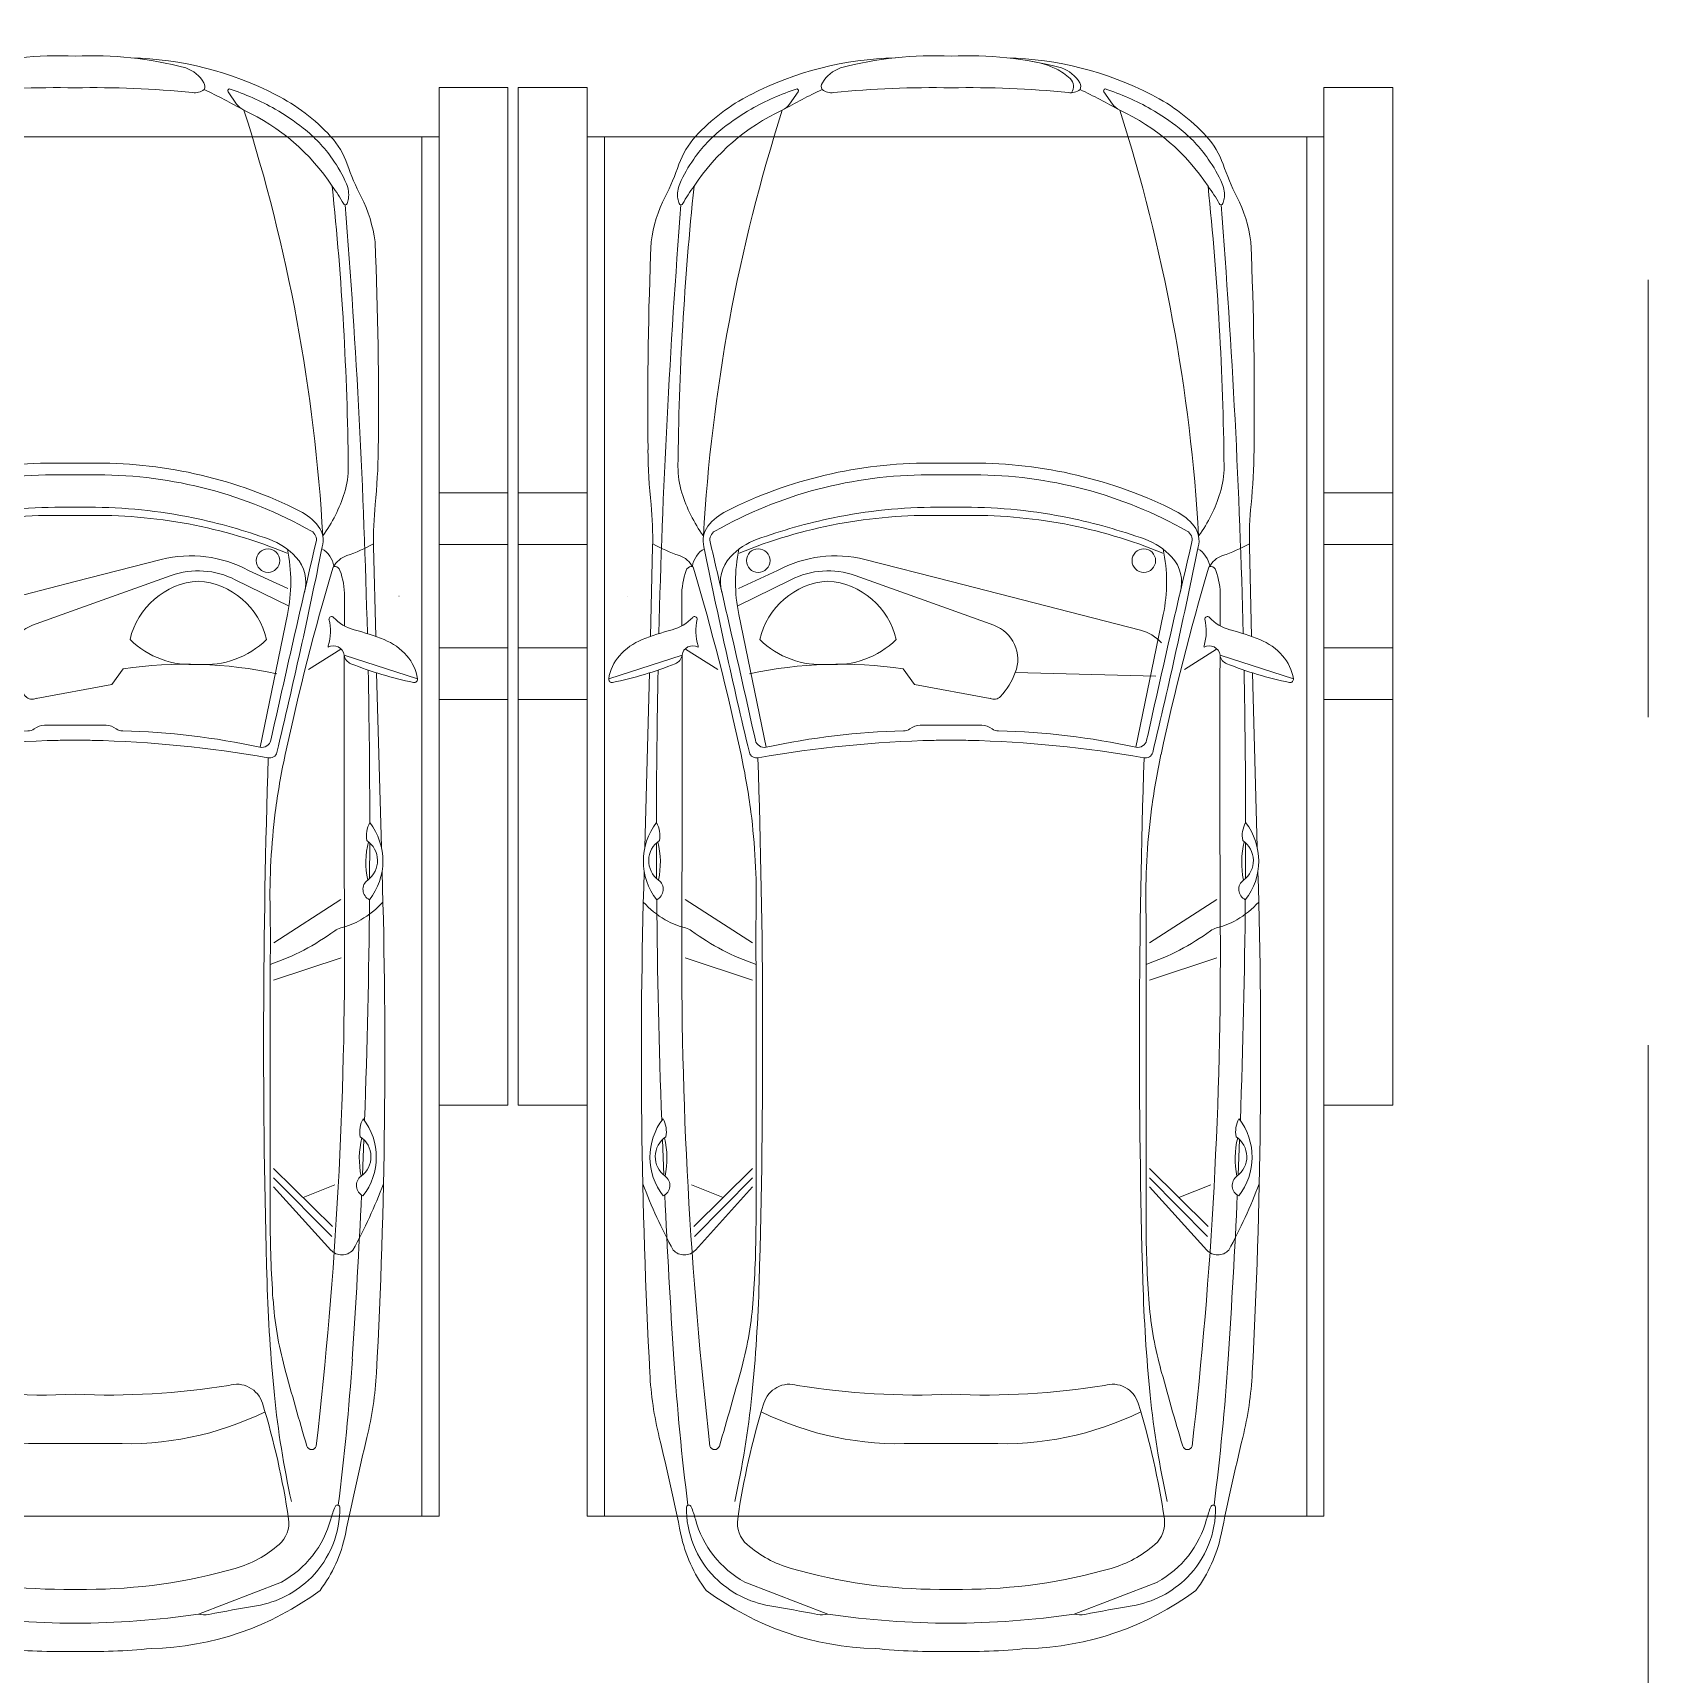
# Model space of a CAD drawing. Header units: millimetres. Extents: x 48966 to 155647, y -43515 to 30475.
# Drawn here: x 130840 to 135532, y -29432 to -24665 of the extents above; entities that cross this region are included whole.
import ezdxf

# ---------------------------------------------------------------- set-up
doc = ezdxf.new("R2010")
doc.units = ezdxf.units.MM
doc.linetypes.add('Осевые', pattern=[6350, 1270, -952.5, 3175, -952.5])
for name, color, linetype, lineweight in [('Оси-2', 7, 'Осевые', 9), ('Парковка', 7, 'Continuous', 9), ('Элементы узлов', 7, 'Continuous', 9)]:
    doc.layers.add(name, color=color, linetype=linetype, lineweight=lineweight)

# ---------------------------------------------------------------- blocks, each defined once
blk = doc.blocks.new('Прк_Свб_Механизированная парковка_Параллельная - Прк_Свб_Механизированная парковка_Параллельная-8473315-План -1-го этажа на отм_ -10_350')
at = {"layer": 'Парковка'}
for p, q in [((260, 2672), (310, 2672)), ((260, 2672), (260, -1334)), ((310, 2672), (2350, 2672)), ((310, -1334), (310, 2672)), ((310, -1334), (310, 2672)), ((2350, 2672), (2400, 2672)), ((2350, 2672), (2350, -1334)), ((2350, -1334), (2350, 2672)), ((2400, 2672), (2400, -1334)), ((60, 300), (60, 1478)), ((260, 1478), (60, 1478)), ((260, 1478), (260, 300)), ((2400, 300), (2400, 1478)), ((2600, 1478), (2400, 1478)), ((2600, 1478), (2600, 300)), ((60, 150), (60, 300)), ((260, 300), (60, 300)), ((260, 300), (260, 150)), ((2400, 150), (2400, 300)), ((2600, 300), (2400, 300)), ((2600, 300), (2600, 150)), ((60, -150), (60, 150)), ((60, 150), (260, 150)), ((260, 150), (60, 150)), ((260, 150), (260, -150)), ((2400, -150), (2400, 150)), ((2400, 150), (2600, 150)), ((2600, 150), (2400, 150)), ((2600, 150), (2600, -150)), ((2283.4, 0), (2284, 0)), ((60, -300), (60, -150)), ((260, -150), (60, -150)), ((260, -150), (60, -150)), ((260, -150), (260, -300)), ((2400, -300), (2400, -150)), ((2600, -150), (2400, -150)), ((2600, -150), (2400, -150)), ((2600, -150), (2600, -300)), ((60, -1478), (60, -300)), ((260, -300), (60, -300)), ((260, -300), (260, -1478)), ((2400, -1478), (2400, -300)), ((2600, -300), (2400, -300)), ((2600, -300), (2600, -1478)), ((310, -1334), (260, -1334)), ((2350, -1334), (310, -1334)), ((2400, -1334), (2350, -1334)), ((60, -1478), (260, -1478)), ((2400, -1478), (2600, -1478))]:
    blk.add_line(p, q, dxfattribs=at)
at = {"layer": 'Элементы узлов'}
for p, q in [((985.4, 2956.2), (744, 2863.3)), ((1701, 2956.2), (1942.4, 2863.3)), ((1310.2, 2884.5), (1343.2, 2884.5)), ((1343.2, 2884.5), (1376.2, 2884.5)), ((1343.2, 2460.4), (1235.7, 2460.4)), ((1450.6, 2460.4), (1343.2, 2460.4)), ((766.9, 1689), (598, 1860)), ((766.9, 1715.5), (600.7, 1899)), ((1919.5, 1715.5), (2085.7, 1899)), ((1919.5, 1689), (2088.3, 1860)), ((766.9, 1661.7), (596.1, 1830.6)), ((1919.5, 1661.7), (2090.3, 1830.6)), ((776.9, 1069.1), (776.9, 1806.6)), ((1909.5, 1069.1), (1909.5, 1806.6)), ((681.5, 1746.2), (589, 1709.1)), ((2004.9, 1746.2), (2097.4, 1709.1)), ((505, 1578.3), (509.2, 1681.5)), ((2181.4, 1578.3), (2177.2, 1681.5)), ((766.9, 1115.4), (570.8, 1049.9)), ((1919.5, 1115.4), (2115.5, 1049.9)), ((766.3, 1006.4), (571.5, 881.2)), ((1920.1, 1006.4), (2114.9, 881.2)), ((487.7, 716.5), (488.1, 819.7)), ((2198.7, 716.5), (2198.3, 819.7)), ((451.9, 798), (451.8, 800.1)), ((2234.5, 798), (2234.5, 800.1)), ((467.9, 222.5), (454, 729.1)), ((2218.5, 222.5), (2232.4, 729.1)), ((806.5, 438.5), (726.8, 52.8)), ((1879.9, 438.5), (1959.6, 52.8)), ((1343.2, 374.6), (1253.6, 374.6)), ((1432.8, 374.6), (1343.2, 374.6)), ((1229.8, 296.5), (1449.5, 256.3)), ((561.9, 171.1), (349, 239.4)), ((1449.5, 256.3), (1482.5, 211.2)), ((2124.5, 171.1), (2337.4, 239.4)), ((571.8, 154.1), (665.5, 212.9)), ((1156.5, 221.7), (748.8, 232.5)), ((2114.5, 154.1), (2020.8, 212.9)), ((476.6, -144.2), (470.5, 116.9)), ((793, 98.7), (1343.2, -42.9)), ((2209.8, -144.2), (2215.9, 116.9)), ((561.5, 85.9), (561.1, 1.3)), ((1218.9, 84.4), (1343.2, 39.7)), ((2124.8, 85.9), (2125.3, 1.3)), ((1343.2, 39.7), (1622, -60)), ((1808, -47.9), (1964.1, 28.6)), ((1343.2, -42.9), (1593.2, -106.6)), ((1846.8, -74.4), (1960.8, -22.4)), ((1311.3, -234.6), (1343.2, -234.6)), ((1343.2, -234.6), (1375, -234.6)), ((1303.1, -258.5), (1343.2, -258.5)), ((1343.2, -258.5), (1383.3, -258.5)), ((1277.3, -352.6), (1343.2, -352.6)), ((1343.2, -352.6), (1409.1, -352.6)), ((1280.9, -387), (1343.2, -387)), ((1343.2, -387), (1405.4, -387)), ((874.5, -1429.6), (899, -1464.7)), ((1811.9, -1429.6), (1787.3, -1464.7))]:
    blk.add_line(p, q, dxfattribs=at)
for centre in [(783.3, -103.4), (1903.1, -103.4)]:
    blk.add_circle(centre, 34.2, dxfattribs=at)
for centre, radius, start, end in [((1142.1, 2202.7), 853.8, 91.3101, 126.673), ((1298.8, 1297.3), 1767.7, 88.5599, 95.7191), ((1387.6, 1297.3), 1767.7, 84.2809, 91.4401), ((1544.2, 2202.7), 853.8, 53.327, 88.6899), ((109, 7203.9), 4330, 279.4063, 281.267), ((967.9, 2892.4), 66.2, 74.6969, 101.267), ((1343.6, 535.5), 2447.1, 90.009, 98.4162), ((1342.8, 535.5), 2447.1, 81.5838, 89.991), ((1718.4, 2892.4), 66.2, 78.733, 105.3031), ((2577.4, 7203.9), 4330, 258.733, 260.5937), ((864.2, 2645.2), 290.8, 99.4063, 135.3585), ((1822.2, 2645.2), 290.8, 44.6415, 80.5937), ((954, 2644), 403.5, 142.8851, 168.4724), ((887.5, 2603.3), 296.9, 118.891, 164.8614), ((1310.2, 1322.9), 1561.6, 90, 106.0489), ((1376.2, 1322.9), 1561.6, 73.9511, 90), ((1798.9, 2603.3), 296.9, 15.1386, 61.109), ((1732.4, 2644), 403.5, 11.5276, 37.1149), ((860.8, 2648.5), 286.1, 135.3585, 180.8097), ((970.8, 2502.8), 333.8, 106.0489, 131.119), ((1715.6, 2502.8), 333.8, 48.881, 73.9511), ((1825.6, 2648.5), 286.1, 359.1903, 44.6415), ((-7093, 4285.2), 7809.1, 346.35955, 348.47244), ((805.8, 2691.8), 83, 131.119, 188.3012), ((1880.6, 2691.8), 83, 351.6988, 48.881), ((9779.3, 4285.2), 7809.1, 191.52756, 193.64045), ((292.4, 2764.3), 319.6, 337.9748, 344.8614), ((2938.8, 3003), 2238.6, 188.3012, 197.1212), ((-252.4, 3003), 2238.6, 342.8788, 351.6988), ((2394, 2764.3), 319.6, 195.1386, 202.0252), ((7631.8, 1746.5), 7109, 172.77773, 176.21512), ((581.7, 2647.3), 7.47, 202.0252, 337.9748), ((-1923.3, 2048.6), 2701.7, 5.7674, 12.4062), ((4609.7, 2048.6), 2701.7, 167.5938, 174.2326), ((2104.7, 2647.3), 7.47, 202.0252, 337.9748), ((-4945.4, 1746.5), 7109, 3.78488, 7.22227), ((1494.7, 2201.2), 1027.8, 166.3595, 176.9727), ((13091.3, 1035.4), 12530.4, 173.43286, 180.3434), ((656.6, 2464.4), 14.2, 16.6037, 163.3963), ((-8359.6, -224.1), 9422.8, 15.15784, 16.60368), ((1191.5, 1553.3), 908.1, 87.2052, 116.1006), ((1494.9, 1553.3), 908.1, 63.8994, 92.7948), ((11046, -224.1), 9422.8, 163.39632, 164.84216), ((2029.7, 2464.4), 14.2, 16.6037, 163.3963), ((-10404.9, 1035.4), 12530.4, 359.6566, 6.56714), ((1191.7, 2201.2), 1027.8, 3.0273, 13.6405), ((874.4, 2367), 78.4, 197.1212, 287.1515), ((1812, 2367), 78.4, 252.8485, 342.8788), ((-3794.8, 1859.6), 4582.7, 1.6426, 5.7674), ((1246.5, 119.7), 2200.3, 87.4807, 99.1257), ((1439.9, 119.7), 2200.3, 80.8743, 92.5193), ((6481.2, 1859.6), 4582.7, 174.2326, 178.3574), ((17986.1, 1329), 17542.2, 176.97271, 181.72791), ((-15299.7, 1329), 17542.2, 358.27209, 3.02729), ((23730.1, 681.5), 23242.5, 176.21512, 177.39181), ((-260.9, 1969.9), 1032.1, 3.9601, 15.1578), ((2947.3, 1969.9), 1032.1, 164.8422, 176.0399), ((-21043.8, 681.5), 23242.5, 2.60819, 3.78488), ((-2619.8, 1806.6), 3396.7, 360, 3.9601), ((5306.2, 1806.6), 3396.7, 176.0399, 180), ((-23669.9, 1289.6), 24466, 358.07843, 1.6426), ((26356.3, 1289.6), 24466, 178.3574, 181.92157), ((568.6, 1870), 43.2, 42.166, 137.834), ((2117.8, 1870), 43.2, 42.166, 137.834), ((1914.1, 1147.8), 1569.1, 151.3958, 159.1373), ((772.3, 1147.8), 1569.1, 20.8627, 28.6042), ((650.9, 1629), 182.2, 141.8293, 217.7375), ((493.1, 1711.4), 33.5, 306.1474, 64.1911), ((2193.3, 1711.4), 33.5, 115.8089, 233.8526), ((2035.5, 1629), 182.2, 322.2625, 38.1707), ((554, 1628), 69.8, 126.1474, 236.335), ((269.7, 1633.6), 248.4, 345.9493, 11.7851), ((2416.7, 1633.6), 248.4, 168.2149, 194.0507), ((2132.4, 1628), 69.8, 303.665, 53.8526), ((435.7, 1555.9), 80.9, 331.6072, 9.9944), ((2250.7, 1555.9), 80.9, 170.0056, 208.3928), ((23730.1, 681.5), 23242.5, 177.92598, 179.50716), ((-21043.8, 681.5), 23242.5, 0.49284, 2.07402), ((994.9, 422.7), 682.2, 108.6369, 126.4439), ((5170.4, 998.5), 4394.1, 179.0785, 181.1424), ((-2484.1, 998.5), 4394.1, 358.8576, 0.9215), ((1691.5, 422.7), 682.2, 53.5561, 71.3631), ((619.5, 758.6), 210, 103.0487, 120.356), ((-79447.8, 480.8), 80010.3, 359.77826, 0.343397), ((561.8, 1007.6), 45.5, 283.0487, 307.6369), ((2124.6, 1007.6), 45.5, 232.3631, 256.9513), ((2066.9, 758.6), 210, 59.644, 76.9513), ((82134.2, 480.8), 80010.3, 179.656603, 180.22174), ((652.3, 702.6), 274.9, 120.356, 137.5688), ((-1158.7, 872.2), 1936.2, 352.7338, 1.1424), ((3845, 872.2), 1936.2, 178.8576, 187.2662), ((2034.1, 702.6), 274.9, 42.4312, 59.644), ((631.7, 768.9), 182.2, 141.8293, 217.7375), ((473.9, 851.3), 33.5, 306.1474, 64.1911), ((2212.4, 851.3), 33.5, 115.8089, 233.8526), ((2054.6, 768.9), 182.2, 322.2625, 38.1707), ((534.8, 767.9), 69.8, 126.1474, 236.335), ((250.6, 773.5), 248.4, 345.9493, 11.7851), ((2435.8, 773.5), 248.4, 168.2149, 194.0507), ((2151.5, 767.9), 69.8, 303.665, 53.8526), ((416.5, 695.8), 80.9, 331.6072, 9.9944), ((2269.8, 695.8), 80.9, 170.0056, 208.3928), ((23730.1, 681.5), 23242.5, 180.05961, 181.1514), ((-1223.7, 880.5), 2001.8, 347.8724, 352.7338), ((3910.1, 880.5), 2001.8, 187.2662, 192.1276), ((-21043.8, 681.5), 23242.5, 358.8486, 359.94039), ((-6475.9, 2009.1), 7373.8, 343.52566, 347.87245), ((16869.6, -3417.3), 16570.5, 166.49125, 168.60539), ((778, 448.5), 21.1, 74.8587, 166.4912), ((800.9, 412.6), 26.5, 77.7328, 167.4912), ((1372.8, 3824.1), 3406.5, 260.0389, 268.6709), ((1252.4, 2489.3), 2098.7, 257.7328, 268.713), ((1313.6, 3824.1), 3406.5, 271.3291, 279.9611), ((1433.9, 2489.3), 2098.7, 271.287, 282.2672), ((1885.5, 412.6), 26.5, 12.5088, 102.2672), ((1908.4, 448.5), 21.1, 13.5088, 105.1413), ((-14183.2, -3417.3), 16570.5, 11.39461, 13.50875), ((9162.2, 2009.1), 7373.8, 192.12755, 196.47434), ((-47059.2, 11030.7), 48997.3, 346.80014, 347.49116), ((1204.5, 357.6), 33.6, 54.6828, 88.713), ((1256.9, 431.5), 57, 234.6828, 266.7231), ((1348.7, 2785.6), 2367.7, 268.6709, 269.8667), ((1337.7, 2785.6), 2367.7, 270.1333, 271.3291), ((1429.5, 431.5), 57, 273.2769, 305.3172), ((1481.8, 357.6), 33.6, 91.287, 125.3172), ((49745.6, 11030.7), 48997.3, 192.50884, 193.19986), ((1368.8, 138.5), 228, 138.0486, 158.5986), ((1218.2, 273.9), 25.4, 62.6865, 138.0486), ((358.4, 241), 9.6, 78.4734, 189.3023), ((482.8, 261.4), 135.6, 189.3023, 220.7557), ((147.9, -791.5), 1063.3, 68.2184, 78.4734), ((2538.5, -791.5), 1063.3, 101.5266, 111.7816), ((2203.6, 261.4), 135.6, 319.2443, 350.6977), ((2327.9, 241), 9.6, 350.6977, 101.5266), ((530.8, 166.7), 31.5, 8.0985, 68.2184), ((1254.5, 183.3), 105.2, 158.5986, 250.2124), ((1667.1, 1443.6), 1246.2, 261.4812, 282.1141), ((1681.5, -58.8), 257.4, 85.7443, 134.0872), ((1719.7, -58.8), 257.4, 45.9128, 94.2557), ((2155.6, 166.7), 31.5, 111.7816, 171.9015), ((507.8, 282.9), 168.6, 220.7557, 248.5798), ((593.4, 175.6), 31.8, 188.0985, 298.2747), ((743.2, 101.1), 141.3, 162.5206, 194.0339), ((602, 145.6), 6.72, 342.5206, 17.4794), ((2084.4, 145.6), 6.72, 162.5206, 197.4794), ((2093, 175.6), 31.8, 241.7253, 351.9015), ((1943.1, 101.1), 141.3, 345.9661, 17.4794), ((2178.6, 282.9), 168.6, 291.4202, 319.2443), ((741.2, 877.9), 807.8, 248.5798, 255.0587), ((23730.1, 681.5), 23242.5, 181.41234, 184.48641), ((500.4, -24.7), 126.4, 42.9063, 75.0587), ((824.1, 219.6), 124.9, 222.4312, 255.5726), ((1715.8, 174), 218.7, 192.6688, 266.0106), ((1685.4, 174), 218.7, 273.9894, 347.3312), ((2186, -24.7), 126.4, 104.9413, 137.0937), ((-21043.8, 681.5), 23242.5, 355.51359, 358.58766), ((1945.2, 877.9), 807.8, 284.9413, 291.4202), ((598.5, 66.6), 7.62, 222.9063, 2.3482), ((1182.9, -41.4), 465.7, 168.323, 191.798), ((1503.5, -41.4), 465.7, 348.202, 11.677), ((2087.9, 66.6), 7.62, 177.6518, 317.0937), ((782.4, -0.1), 221.3, 179.6566, 199.8566), ((1904, -0.1), 221.3, 340.1434, 0.3434), ((780.9, -40.9), 107.5, 163.9676, 222.7268), ((1905.4, -40.9), 107.5, 317.2732, 16.0324), ((531.7, -52.2), 69.7, 288.9854, 331.8228), ((590.9, -69.2), 17.7, 199.8566, 259.3923), ((588.8, -80.1), 6.67, 259.3923, 343.5257), ((664.8, -74.6), 74.1, 190.0254, 239.0531), ((1679.2, 231.2), 348.6, 255.7125, 298.7278), ((1700.9, 160.8), 234.5, 250.325, 297.1702), ((2021.5, -74.6), 74.1, 300.9469, 349.9746), ((2097.5, -80.1), 6.67, 196.4743, 280.6077), ((2154.6, -52.2), 69.7, 208.1772, 251.0146), ((2095.5, -69.2), 17.7, 280.6077, 340.1434), ((718.1, -593.9), 503.1, 108.9854, 118.6662), ((846.3, 19.5), 196.5, 222.7268, 250.1805), ((1283.1, 1222.6), 1457.5, 247.618, 271.1115), ((1403.3, 1222.6), 1457.5, 268.8885, 292.382), ((1840, 19.5), 196.5, 289.8195, 317.2732), ((1968.3, -593.9), 503.1, 61.3338, 71.0146), ((-531.7, -166.7), 1008.5, 354.3165, 1.275), ((977.2, -430.1), 435.6, 144.1598, 162.7087), ((689.5, -162.5), 66.6, 163.4439, 218.2489), ((5600.6, 107.2), 4984.5, 183.2466, 197.7436), ((671.5, -164.3), 28.7, 166.8001, 240.4894), ((1277.3, 906), 1258.5, 240.4894, 270), ((1326.6, 1352.2), 1613.1, 250.1805, 258.333), ((1409.1, 906), 1258.5, 270, 299.5106), ((1359.7, 1352.2), 1613.1, 281.667, 289.8195), ((-2914.2, 107.2), 4984.5, 342.2564, 356.7534), ((2014.9, -164.3), 28.7, 299.5106, 13.1999), ((1996.9, -162.5), 66.6, 321.7511, 16.5561), ((1709.2, -430.1), 435.6, 17.2913, 35.8402), ((3218.1, -166.7), 1008.5, 178.725, 185.6835), ((762.2, -105.2), 159.2, 218.2489, 243.4105), ((1303.1, 1237.9), 1496.5, 258.333, 270), ((1383.3, 1237.9), 1496.5, 270, 281.667), ((1924.2, -105.2), 159.2, 296.5895, 321.7511), ((2275.9, -446.1), 1813, 174.3165, 179.3374), ((1280.9, 931.2), 1318.2, 243.4105, 270), ((1405.4, 931.2), 1318.2, 270, 296.5895), ((410.4, -446.1), 1813, 0.6626, 5.6835), ((796.8, -374), 246.7, 162.7087, 180.5958), ((1889.5, -374), 246.7, 359.4042, 17.2913), ((9267.7, -285.9), 8718, 180.5958, 185.95696), ((-6581.3, -285.9), 8718, 354.04304, 359.4042), ((11719.8, -555.3), 11257.4, 179.33743, 182.41342), ((-9033.4, -555.3), 11257.4, 357.58658, 0.66257), ((870.1, -977.9), 401.1, 187.3664, 207.0814), ((1816.3, -977.9), 401.1, 332.9186, 352.6336), ((626.2, -1166.8), 77.3, 159.9553, 170.9154), ((558.9, -1142.2), 5.64, 20.0447, 159.9553), ((901.8, -957.8), 383.8, 208.3862, 217.3523), ((1784.6, -957.8), 383.8, 322.6477, 331.6138), ((2127.5, -1142.2), 5.64, 20.0447, 159.9553), ((2060.1, -1166.8), 77.3, 9.0846, 20.0447), ((-134.7, -1491.7), 727.5, 19.0127, 27.0814), ((626.2, -1166.8), 77.3, 170.9154, 203.9317), ((1110, -854.9), 613.3, 213.1954, 245.2474), ((1576.4, -854.9), 613.3, 294.7526, 326.8046), ((2060.1, -1166.8), 77.3, 336.0683, 9.0846), ((2821.1, -1491.7), 727.5, 152.9186, 160.9873), ((944.6, -1025.5), 425.7, 203.9317, 215.0111), ((1741.8, -1025.5), 425.7, 324.9889, 336.0683), ((770.1, -1179.9), 229.6, 199.0127, 222.6949), ((944.6, -1025.5), 425.7, 215.0111, 231.6898), ((1741.8, -1025.5), 425.7, 308.3102, 324.9889), ((1916.3, -1179.9), 229.6, 317.3051, 340.9873), ((1023.9, -945.8), 574.9, 222.6949, 242.7086), ((1096.7, -832.9), 671, 231.6898, 240.1263), ((1589.6, -832.9), 671, 299.8737, 308.3102), ((1662.5, -945.8), 574.9, 297.2914, 317.3051), ((1101.3, -825), 680.2, 240.1263, 252.4323), ((1753.1, 183.7), 1831.8, 240.5749, 244.6414), ((830.8, -1460.4), 53.4, 35.1828, 65.2474), ((933.2, 183.7), 1831.8, 295.3586, 299.4251), ((1585.1, -825), 680.2, 287.5677, 299.8737), ((1855.6, -1460.4), 53.4, 114.7526, 144.8172), ((1202.3, -600), 963.9, 242.7086, 268.7598), ((894.3, -1468), 5.72, 286.6028, 34.7151), ((986, -1480.7), 19.7, 152.4998, 213.0124), ((997.4, -1511.9), 49.5, 84.1257, 125.5648), ((1017.5, -1481.1), 30.2, 142.134, 227.9629), ((1285.8, 1291.1), 2768.3, 264.1257, 271.1885), ((1400.6, 1291.1), 2768.3, 268.8115, 275.8743), ((1484.1, -600), 963.9, 271.2402, 297.2914), ((1689, -1511.9), 49.5, 54.4352, 95.8743), ((1700.3, -1480.7), 19.7, 326.9876, 27.5002), ((1792, -1468), 5.72, 145.2849, 253.3972), ((1053.2, -1442.9), 96.7, 210.1038, 251.3041), ((1127.6, -1358.9), 194.8, 227.9629, 242.5833), ((1633.1, -1442.9), 96.7, 288.6959, 329.8962), ((1294.7, -495.8), 1073.9, 255.2991, 272.5854), ((1143.9, -1316.1), 240.3, 243.8554, 263.2896), ((1391.6, -495.8), 1073.9, 267.4146, 284.7009)]:
    blk.add_arc(centre, radius, start, end, dxfattribs=at)
blk = doc.blocks.new('Прк_Свб_Механизированная парковка_Параллельная - Прк_Свб_Механизированная парковка_Параллельная-8455325-План -1-го этажа на отм_ -10_350')
at = {"layer": 'Парковка'}
for p, q in [((60, 300), (60, 1478)), ((260, 1478), (60, 1478)), ((260, 1478), (260, 300)), ((2400, 300), (2400, 1478)), ((2600, 1478), (2400, 1478)), ((2600, 1478), (2600, 300)), ((260, 1334), (310, 1334)), ((260, 1334), (260, -2672)), ((310, 1334), (2350, 1334)), ((310, -2672), (310, 1334)), ((310, -2672), (310, 1334)), ((2350, 1334), (2400, 1334)), ((2350, 1334), (2350, -2672)), ((2350, -2672), (2350, 1334)), ((2400, 1334), (2400, -2672)), ((60, 150), (60, 300)), ((60, 300), (260, 300)), ((260, 300), (260, 150)), ((2400, 150), (2400, 300)), ((2400, 300), (2600, 300)), ((2600, 300), (2600, 150)), ((60, -150), (60, 150)), ((60, 150), (260, 150)), ((60, 150), (260, 150)), ((260, 150), (260, -150)), ((2400, -150), (2400, 150)), ((2400, 150), (2600, 150)), ((2400, 150), (2600, 150)), ((2600, 150), (2600, -150)), ((2283.4, 0), (2284, 0)), ((60, -300), (60, -150)), ((260, -150), (60, -150)), ((60, -150), (260, -150)), ((260, -150), (260, -300)), ((2400, -300), (2400, -150)), ((2600, -150), (2400, -150)), ((2400, -150), (2600, -150)), ((2600, -150), (2600, -300)), ((60, -1478), (60, -300)), ((60, -300), (260, -300)), ((260, -300), (260, -1478)), ((2400, -1478), (2400, -300)), ((2400, -300), (2600, -300)), ((2600, -300), (2600, -1478)), ((60, -1478), (260, -1478)), ((2400, -1478), (2600, -1478)), ((310, -2672), (260, -2672)), ((2350, -2672), (310, -2672)), ((2400, -2672), (2350, -2672))]:
    blk.add_line(p, q, dxfattribs=at)
at = {"layer": 'Элементы узлов'}
for p, q in [((874.5, 1429.6), (899, 1464.7)), ((1811.9, 1429.6), (1787.3, 1464.7)), ((1280.9, 387), (1343.2, 387)), ((1343.2, 387), (1405.4, 387)), ((1277.3, 352.6), (1343.2, 352.6)), ((1343.2, 352.6), (1409.1, 352.6)), ((1303.1, 258.5), (1343.2, 258.5)), ((1343.2, 258.5), (1383.3, 258.5)), ((1311.3, 234.6), (1343.2, 234.6)), ((1343.2, 234.6), (1375, 234.6)), ((476.6, 144.2), (470.5, -116.9)), ((2209.8, 144.2), (2215.9, -116.9)), ((1343.2, 42.9), (1593.2, 106.6)), ((1343.2, -39.7), (1622, 60)), ((1808, 47.9), (1964.1, -28.6)), ((1846.8, 74.4), (1960.8, 22.4)), ((793, -98.7), (1343.2, 42.9)), ((561.5, -85.9), (561.1, -1.3)), ((1218.9, -84.4), (1343.2, -39.7)), ((2124.8, -85.9), (2125.3, -1.3)), ((806.5, -438.5), (726.8, -52.8)), ((1879.9, -438.5), (1959.6, -52.8)), ((561.9, -171.1), (349, -239.4)), ((571.8, -154.1), (665.5, -212.9)), ((2114.5, -154.1), (2020.8, -212.9)), ((2124.5, -171.1), (2337.4, -239.4)), ((467.9, -222.5), (454, -729.1)), ((1156.5, -221.7), (748.8, -232.5)), ((1449.5, -256.3), (1482.5, -211.2)), ((2218.5, -222.5), (2232.4, -729.1)), ((1229.8, -296.5), (1449.5, -256.3)), ((1343.2, -374.6), (1253.6, -374.6)), ((1432.8, -374.6), (1343.2, -374.6)), ((487.7, -716.5), (488.1, -819.7)), ((2198.7, -716.5), (2198.3, -819.7)), ((451.9, -798), (451.8, -800.1)), ((2234.5, -798), (2234.5, -800.1)), ((766.3, -1006.4), (571.5, -881.2)), ((1920.1, -1006.4), (2114.9, -881.2)), ((766.9, -1115.4), (570.8, -1049.9)), ((776.9, -1069.1), (776.9, -1806.6)), ((1909.5, -1069.1), (1909.5, -1806.6)), ((1919.5, -1115.4), (2115.5, -1049.9)), ((505, -1578.3), (509.2, -1681.5)), ((2181.4, -1578.3), (2177.2, -1681.5)), ((766.9, -1661.7), (596.1, -1830.6)), ((1919.5, -1661.7), (2090.3, -1830.6)), ((681.5, -1746.2), (589, -1709.1)), ((766.9, -1689), (598, -1860)), ((766.9, -1715.5), (600.7, -1899)), ((1919.5, -1689), (2088.3, -1860)), ((1919.5, -1715.5), (2085.7, -1899)), ((2004.9, -1746.2), (2097.4, -1709.1)), ((1343.2, -2460.4), (1235.7, -2460.4)), ((1450.6, -2460.4), (1343.2, -2460.4)), ((985.4, -2956.2), (744, -2863.3)), ((1310.2, -2884.5), (1343.2, -2884.5)), ((1343.2, -2884.5), (1376.2, -2884.5)), ((1701, -2956.2), (1942.4, -2863.3))]:
    blk.add_line(p, q, dxfattribs=at)
for centre in [(783.3, 103.4), (1903.1, 103.4)]:
    blk.add_circle(centre, 34.2, dxfattribs=at)
for centre, radius, start, end in [((1202.3, 600), 963.9, 91.2402, 117.2914), ((1053.2, 1442.9), 96.7, 108.6959, 149.8962), ((1127.6, 1358.9), 194.8, 117.4167, 132.0371), ((1294.7, 495.8), 1073.9, 87.4146, 104.7009), ((1143.9, 1316.1), 240.3, 96.7104, 116.1446), ((1391.6, 495.8), 1073.9, 75.2991, 92.5854), ((1484.1, 600), 963.9, 62.7086, 88.7598), ((1633.1, 1442.9), 96.7, 30.1038, 71.3041), ((986, 1480.7), 19.7, 146.9876, 207.5002), ((1017.5, 1481.1), 30.2, 132.0371, 217.866), ((1700.3, 1480.7), 19.7, 332.4998, 33.0124), ((1023.9, 945.8), 574.9, 117.2914, 137.3051), ((1101.3, 825), 680.2, 107.5677, 119.8737), ((1753.1, -183.7), 1831.8, 115.3586, 119.4251), ((894.3, 1468), 5.72, 325.2849, 73.3972), ((997.4, 1511.9), 49.5, 234.4352, 275.8743), ((1285.8, -1291.1), 2768.3, 88.8115, 95.8743), ((1400.6, -1291.1), 2768.3, 84.1257, 91.1885), ((1689, 1511.9), 49.5, 264.1257, 305.5648), ((933.2, -183.7), 1831.8, 60.5749, 64.6414), ((1792, 1468), 5.72, 106.6028, 214.7151), ((1585.1, 825), 680.2, 60.1263, 72.4323), ((1662.5, 945.8), 574.9, 42.6949, 62.7086), ((1110, 854.9), 613.3, 114.7526, 146.8046), ((5600.6, -107.2), 4984.5, 162.2564, 176.7534), ((1096.7, 832.9), 671, 119.8737, 128.3102), ((830.8, 1460.4), 53.4, 294.7526, 324.8172), ((1855.6, 1460.4), 53.4, 215.1828, 245.2474), ((1576.4, 854.9), 613.3, 33.1954, 65.2474), ((-2914.2, -107.2), 4984.5, 3.2466, 17.7436), ((1589.6, 832.9), 671, 51.6898, 60.1263), ((770.1, 1179.9), 229.6, 137.3051, 160.9873), ((944.6, 1025.5), 425.7, 128.3102, 144.9889), ((1741.8, 1025.5), 425.7, 35.0111, 51.6898), ((1916.3, 1179.9), 229.6, 19.0127, 42.6949), ((-134.7, 1491.7), 727.5, 332.9186, 340.9873), ((944.6, 1025.5), 425.7, 144.9889, 156.0683), ((1741.8, 1025.5), 425.7, 23.9317, 35.0111), ((2821.1, 1491.7), 727.5, 199.0127, 207.0814), ((626.2, 1166.8), 77.3, 156.0683, 189.0846), ((2060.1, 1166.8), 77.3, 350.9154, 23.9317), ((870.1, 977.9), 401.1, 152.9186, 172.6336), ((626.2, 1166.8), 77.3, 189.0846, 200.0447), ((9267.7, 285.9), 8718, 174.04304, 179.4042), ((901.8, 957.8), 383.8, 142.6477, 151.6138), ((1784.6, 957.8), 383.8, 28.3862, 37.3523), ((-6581.3, 285.9), 8718, 0.5958, 5.95696), ((2060.1, 1166.8), 77.3, 339.9553, 350.9154), ((1816.3, 977.9), 401.1, 7.3664, 27.0814), ((23730.1, -681.5), 23242.5, 175.51359, 178.58766), ((558.9, 1142.2), 5.64, 200.0447, 339.9553), ((2127.5, 1142.2), 5.64, 200.0447, 339.9553), ((-21043.8, -681.5), 23242.5, 1.41234, 4.48641), ((11719.8, 555.3), 11257.4, 177.58658, 180.66257), ((-9033.4, 555.3), 11257.4, 359.33743, 2.41342), ((2275.9, 446.1), 1813, 180.6626, 185.6835), ((1280.9, -931.2), 1318.2, 90, 116.5895), ((1405.4, -931.2), 1318.2, 63.4105, 90), ((410.4, 446.1), 1813, 354.3165, 359.3374), ((796.8, 374), 246.7, 179.4042, 197.2913), ((1277.3, -906), 1258.5, 90, 119.5106), ((1409.1, -906), 1258.5, 60.4894, 90), ((1889.5, 374), 246.7, 342.7087, 0.5958), ((977.2, 430.1), 435.6, 197.2913, 215.8402), ((1709.2, 430.1), 435.6, 324.1598, 342.7087), ((-531.7, 166.7), 1008.5, 358.725, 5.6835), ((762.2, 105.2), 159.2, 116.5895, 141.7511), ((1303.1, -1237.9), 1496.5, 90, 101.667), ((1383.3, -1237.9), 1496.5, 78.333, 90), ((1924.2, 105.2), 159.2, 38.2489, 63.4105), ((3218.1, 166.7), 1008.5, 174.3165, 181.275), ((689.5, 162.5), 66.6, 141.7511, 196.5561), ((1283.1, -1222.6), 1457.5, 88.8885, 112.382), ((1326.6, -1352.2), 1613.1, 101.667, 109.8195), ((1403.3, -1222.6), 1457.5, 67.618, 91.1115), ((1359.7, -1352.2), 1613.1, 70.1805, 78.333), ((1996.9, 162.5), 66.6, 343.4439, 38.2489), ((718.1, 593.9), 503.1, 241.3338, 251.0146), ((16869.6, 3417.3), 16570.5, 191.39461, 193.50875), ((671.5, 164.3), 28.7, 119.5106, 193.1999), ((-47059.2, -11030.7), 48997.3, 12.50884, 13.19986), ((846.3, -19.5), 196.5, 109.8195, 137.2732), ((1840, -19.5), 196.5, 42.7268, 70.1805), ((49745.6, -11030.7), 48997.3, 166.80014, 167.49116), ((-14183.2, 3417.3), 16570.5, 346.49125, 348.60539), ((2014.9, 164.3), 28.7, 346.8001, 60.4894), ((1968.3, 593.9), 503.1, 288.9854, 298.6662), ((531.7, 52.2), 69.7, 28.1772, 71.0146), ((664.8, 74.6), 74.1, 120.9469, 169.9746), ((780.9, 40.9), 107.5, 137.2732, 196.0324), ((1182.9, 41.4), 465.7, 168.202, 191.677), ((1679.2, -231.2), 348.6, 61.2722, 104.2875), ((1503.5, 41.4), 465.7, 348.323, 11.798), ((1905.4, 40.9), 107.5, 343.9676, 42.7268), ((2021.5, 74.6), 74.1, 10.0254, 59.0531), ((2154.6, 52.2), 69.7, 108.9854, 151.8228), ((782.4, 0.1), 221.3, 160.1434, 180.3434), ((590.9, 69.2), 17.7, 100.6077, 160.1434), ((588.8, 80.1), 6.67, 16.4743, 100.6077), ((-6475.9, -2009.1), 7373.8, 12.12755, 16.47434), ((1700.9, -160.8), 234.5, 62.8298, 109.675), ((9162.2, -2009.1), 7373.8, 163.52566, 167.87245), ((2097.5, 80.1), 6.67, 79.3923, 163.5257), ((2095.5, 69.2), 17.7, 19.8566, 79.3923), ((1904, 0.1), 221.3, 359.6566, 19.8566), ((1715.8, -174), 218.7, 93.9894, 167.3312), ((1685.4, -174), 218.7, 12.6688, 86.0106), ((500.4, 24.7), 126.4, 284.9413, 317.0937), ((598.5, -66.6), 7.62, 357.6518, 137.0937), ((743.2, -101.1), 141.3, 165.9661, 197.4794), ((1254.5, -183.3), 105.2, 109.7876, 201.4014), ((1943.1, -101.1), 141.3, 342.5206, 14.0339), ((2087.9, -66.6), 7.62, 42.9063, 182.3482), ((2186, 24.7), 126.4, 222.9063, 255.0587), ((507.8, -282.9), 168.6, 111.4202, 139.2443), ((741.2, -877.9), 807.8, 104.9413, 111.4202), ((824.1, -219.6), 124.9, 104.4274, 137.5688), ((1681.5, 58.8), 257.4, 225.9128, 274.2557), ((1719.7, 58.8), 257.4, 265.7443, 314.0872), ((1945.2, -877.9), 807.8, 68.5798, 75.0587), ((2178.6, -282.9), 168.6, 40.7557, 68.5798), ((482.8, -261.4), 135.6, 139.2443, 170.6977), ((530.8, -166.7), 31.5, 291.7816, 351.9015), ((-79447.8, -480.8), 80010.3, 359.656603, 0.22174), ((593.4, -175.6), 31.8, 61.7253, 171.9015), ((602, -145.6), 6.72, 342.5206, 17.4794), ((2084.4, -145.6), 6.72, 162.5206, 197.4794), ((2093, -175.6), 31.8, 8.0985, 118.2747), ((82134.2, -480.8), 80010.3, 179.77826, 180.343397), ((2155.6, -166.7), 31.5, 188.0985, 248.2184), ((2203.6, -261.4), 135.6, 9.3023, 40.7557), ((147.9, 791.5), 1063.3, 281.5266, 291.7816), ((23730.1, -681.5), 23242.5, 178.8486, 179.94039), ((1368.8, -138.5), 228, 201.4014, 221.9514), ((1667.1, -1443.6), 1246.2, 77.8859, 98.5188), ((2538.5, 791.5), 1063.3, 248.2184, 258.4734), ((-21043.8, -681.5), 23242.5, 0.05961, 1.1514), ((358.4, -241), 9.6, 170.6977, 281.5266), ((2327.9, -241), 9.6, 258.4734, 9.3023), ((1218.2, -273.9), 25.4, 221.9514, 297.3135), ((1256.9, -431.5), 57, 93.2769, 125.3172), ((1429.5, -431.5), 57, 54.6828, 86.7231), ((800.9, -412.6), 26.5, 192.5088, 282.2672), ((1372.8, -3824.1), 3406.5, 91.3291, 99.9611), ((1252.4, -2489.3), 2098.7, 91.287, 102.2672), ((1204.5, -357.6), 33.6, 271.287, 305.3172), ((1348.7, -2785.6), 2367.7, 90.1333, 91.3291), ((1337.7, -2785.6), 2367.7, 88.6709, 89.8667), ((1313.6, -3824.1), 3406.5, 80.0389, 88.6709), ((1481.8, -357.6), 33.6, 234.6828, 268.713), ((1433.9, -2489.3), 2098.7, 77.7328, 88.713), ((1885.5, -412.6), 26.5, 257.7328, 347.4912), ((-1223.7, -880.5), 2001.8, 7.2662, 12.1276), ((778, -448.5), 21.1, 193.5088, 285.1413), ((-23669.9, -1289.6), 24466, 358.3574, 1.92157), ((26356.3, -1289.6), 24466, 178.07843, 181.6426), ((1908.4, -448.5), 21.1, 254.8587, 346.4912), ((3910.1, -880.5), 2001.8, 167.8724, 172.7338), ((631.7, -768.9), 182.2, 142.2625, 218.1707), ((416.5, -695.8), 80.9, 350.0056, 28.3928), ((-1158.7, -872.2), 1936.2, 358.8576, 7.2662), ((3845, -872.2), 1936.2, 172.7338, 181.1424), ((2269.8, -695.8), 80.9, 151.6072, 189.9944), ((2054.6, -768.9), 182.2, 321.8293, 37.7375), ((534.8, -767.9), 69.8, 123.665, 233.8526), ((250.6, -773.5), 248.4, 348.2149, 14.0507), ((2435.8, -773.5), 248.4, 165.9493, 191.7851), ((2151.5, -767.9), 69.8, 306.1474, 56.335), ((17986.1, -1329), 17542.2, 178.27209, 183.02729), ((-15299.7, -1329), 17542.2, 356.97271, 1.72791), ((473.9, -851.3), 33.5, 295.8089, 53.8526), ((2212.4, -851.3), 33.5, 126.1474, 244.1911), ((652.3, -702.6), 274.9, 222.4312, 239.644), ((23730.1, -681.5), 23242.5, 180.49284, 182.07402), ((2034.1, -702.6), 274.9, 300.356, 317.5688), ((-21043.8, -681.5), 23242.5, 357.92598, 359.50716), ((619.5, -758.6), 210, 239.644, 256.9513), ((5170.4, -998.5), 4394.1, 178.8576, 180.9215), ((-2484.1, -998.5), 4394.1, 359.0785, 1.1424), ((2066.9, -758.6), 210, 283.0487, 300.356), ((13091.3, -1035.4), 12530.4, 179.6566, 186.56714), ((561.8, -1007.6), 45.5, 52.3631, 76.9513), ((994.9, -422.7), 682.2, 233.5561, 251.3631), ((1691.5, -422.7), 682.2, 288.6369, 306.4439), ((-10404.9, -1035.4), 12530.4, 353.43286, 0.3434), ((2124.6, -1007.6), 45.5, 103.0487, 127.6369), ((650.9, -1629), 182.2, 142.2625, 218.1707), ((435.7, -1555.9), 80.9, 350.0056, 28.3928), ((2250.7, -1555.9), 80.9, 151.6072, 189.9944), ((2035.5, -1629), 182.2, 321.8293, 37.7375), ((554, -1628), 69.8, 123.665, 233.8526), ((2132.4, -1628), 69.8, 306.1474, 56.335), ((269.7, -1633.6), 248.4, 348.2149, 14.0507), ((2416.7, -1633.6), 248.4, 165.9493, 191.7851), ((1914.1, -1147.8), 1569.1, 200.8627, 208.6042), ((493.1, -1711.4), 33.5, 295.8089, 53.8526), ((772.3, -1147.8), 1569.1, 331.3958, 339.1373), ((2193.3, -1711.4), 33.5, 126.1474, 244.1911), ((23730.1, -681.5), 23242.5, 182.60819, 183.78488), ((-21043.8, -681.5), 23242.5, 356.21512, 357.39181), ((-2619.8, -1806.6), 3396.7, 356.0399, 0), ((5306.2, -1806.6), 3396.7, 180, 183.9601), ((568.6, -1870), 43.2, 222.166, 317.834), ((2117.8, -1870), 43.2, 222.166, 317.834), ((-3794.8, -1859.6), 4582.7, 354.2326, 358.3574), ((6481.2, -1859.6), 4582.7, 181.6426, 185.7674), ((-260.9, -1969.9), 1032.1, 344.8422, 356.0399), ((2947.3, -1969.9), 1032.1, 183.9601, 195.1578), ((7631.8, -1746.5), 7109, 183.78488, 187.22227), ((-8359.6, 224.1), 9422.8, 343.39632, 344.84216), ((11046, 224.1), 9422.8, 195.15784, 196.60368), ((-4945.4, -1746.5), 7109, 352.77773, 356.21512), ((1494.7, -2201.2), 1027.8, 183.0273, 193.6405), ((1191.7, -2201.2), 1027.8, 346.3595, 356.9727), ((-1923.3, -2048.6), 2701.7, 347.5938, 354.2326), ((874.4, -2367), 78.4, 72.8485, 162.8788), ((1246.5, -119.7), 2200.3, 260.8743, 272.5193), ((1439.9, -119.7), 2200.3, 267.4807, 279.1257), ((1812, -2367), 78.4, 17.1212, 107.1515), ((4609.7, -2048.6), 2701.7, 185.7674, 192.4062), ((2938.8, -3003), 2238.6, 162.8788, 171.6988), ((1191.5, -1553.3), 908.1, 243.8994, 272.7948), ((1494.9, -1553.3), 908.1, 267.2052, 296.1006), ((-252.4, -3003), 2238.6, 8.3012, 17.1212), ((-7093, -4285.2), 7809.1, 11.52756, 13.64045), ((656.6, -2464.4), 14.2, 196.6037, 343.3963), ((2029.7, -2464.4), 14.2, 196.6037, 343.3963), ((9779.3, -4285.2), 7809.1, 166.35955, 168.47244), ((581.7, -2647.3), 7.47, 22.0252, 157.9748), ((860.8, -2648.5), 286.1, 179.1903, 224.6415), ((292.4, -2764.3), 319.6, 15.1386, 22.0252), ((1825.6, -2648.5), 286.1, 315.3585, 0.8097), ((2394, -2764.3), 319.6, 157.9748, 164.8614), ((2104.7, -2647.3), 7.47, 22.0252, 157.9748), ((887.5, -2603.3), 296.9, 195.1386, 241.109), ((805.8, -2691.8), 83, 171.6988, 228.881), ((1880.6, -2691.8), 83, 311.119, 8.3012), ((1798.9, -2603.3), 296.9, 298.891, 344.8614), ((954, -2644), 403.5, 191.5276, 217.1149), ((970.8, -2502.8), 333.8, 228.881, 253.9511), ((1715.6, -2502.8), 333.8, 286.0489, 311.119), ((1732.4, -2644), 403.5, 322.8851, 348.4724), ((864.2, -2645.2), 290.8, 224.6415, 260.5937), ((1310.2, -1322.9), 1561.6, 253.9511, 270), ((1376.2, -1322.9), 1561.6, 270, 286.0489), ((1822.2, -2645.2), 290.8, 279.4063, 315.3585), ((1142.1, -2202.7), 853.8, 233.327, 268.6899), ((1544.2, -2202.7), 853.8, 271.3101, 306.673), ((109, -7203.9), 4330, 78.733, 80.5937), ((2577.4, -7203.9), 4330, 99.4063, 101.267), ((967.9, -2892.4), 66.2, 258.733, 285.3031), ((1343.6, -535.5), 2447.1, 261.5838, 269.991), ((1342.8, -535.5), 2447.1, 270.009, 278.4162), ((1718.4, -2892.4), 66.2, 254.6969, 281.267), ((1298.8, -1297.3), 1767.7, 264.2809, 271.4401), ((1387.6, -1297.3), 1767.7, 268.5599, 275.7191)]:
    blk.add_arc(centre, radius, start, end, dxfattribs=at)

msp = doc.modelspace()

# ---------------------------------------------------------------- linework, layer by layer
at = {"layer": 'Оси-2'}
msp.add_line((135531.6, 25417.1), (135531.6, -41737.8), dxfattribs=at)

# ---------------------------------------------------------------- block references
at = {"layer": 'Парковка'}
msp.add_blockref('Прк_Свб_Механизированная парковка_Параллельная - Прк_Свб_Механизированная парковка_Параллельная-8455325-План -1-го этажа на отм_ -10_350', (129620.1, -26301.5), dxfattribs=at)
at = {"layer": 'Парковка', "rotation": 180}
msp.add_blockref('Прк_Свб_Механизированная парковка_Параллельная - Прк_Свб_Механизированная парковка_Параллельная-8473315-План -1-го этажа на отм_ -10_350', (134850.1, -26301.5), dxfattribs=at)

doc.saveas('drawing.dxf')
